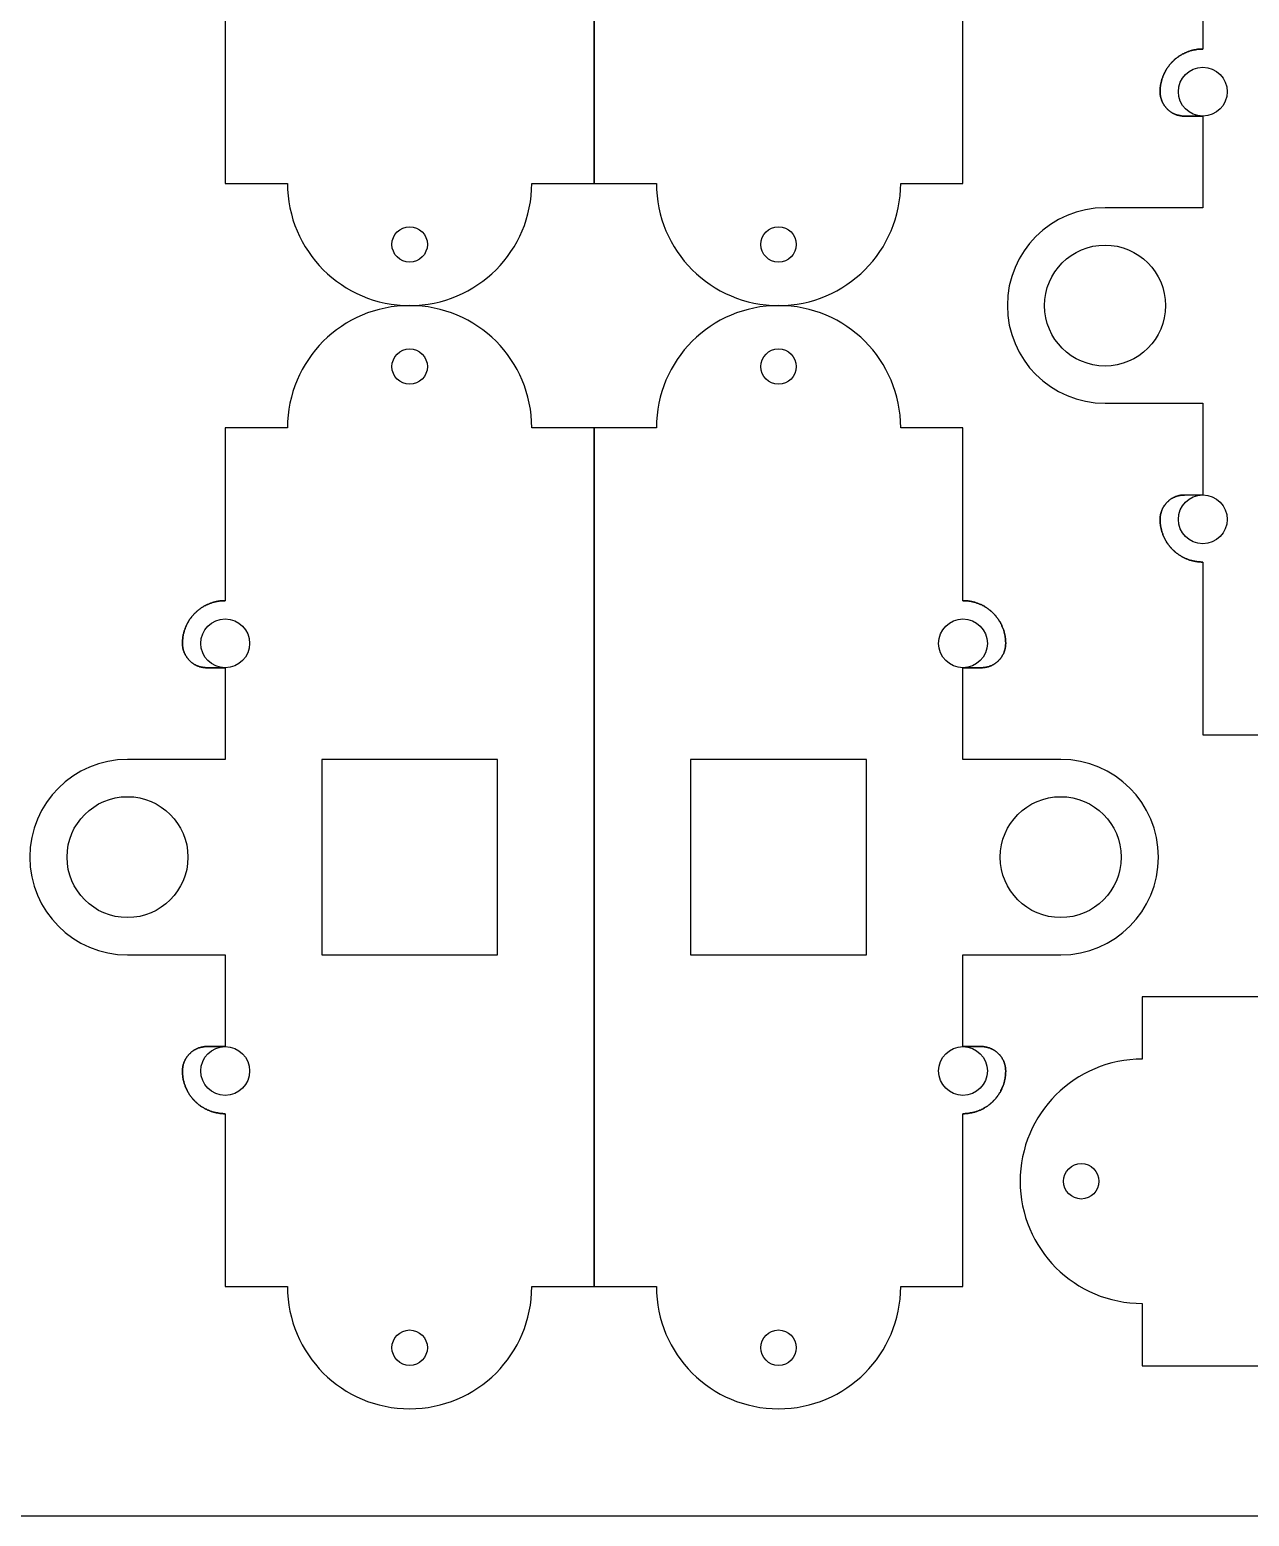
# Model space of a CAD drawing. Header units: millimetres. Extents: x 2733 to 3089, y 1586 to 1832.
# Drawn here: x 2908.9 to 3008.7, y 1585.7 to 1707.4 of the extents above; entities that cross this region are included whole.
import ezdxf

# ---------------------------------------------------------------- set-up
doc = ezdxf.new("R2010")
doc.units = ezdxf.units.MM

msp = doc.modelspace()

# ---------------------------------------------------------------- linework, layer by layer
at = {"color": 244, "true_color": 0x991b1e}
msp.add_lwpolyline([(2733.25, 1585.73), (2733.25, 1832.48), (3089.06, 1832.48), (3089.06, 1585.73)], close=True, dxfattribs=at)
for points in [[(2924.89, 1708.98), (2924.89, 1708.4), (2924.89, 1700.4), (2924.89, 1694.83), (2929.99, 1694.83, 1), (2949.99, 1694.83), (2955.09, 1694.83), (2955.09, 1700.4), (2955.09, 1708.4), (2955.09, 1751.55), (2955.09, 1759.55), (2955.09, 1765.13), (2949.99, 1765.13, 1), (2929.99, 1765.13), (2924.89, 1765.13), (2924.89, 1759.55), (2924.89, 1751.55), (2924.89, 1750.97)], [(2985.29, 1750.97), (2985.29, 1751.55), (2985.29, 1759.55), (2985.29, 1765.13), (2980.19, 1765.13, 1), (2960.19, 1765.13), (2955.09, 1765.13), (2955.09, 1759.55), (2955.09, 1751.55), (2955.09, 1708.4), (2955.09, 1700.4), (2955.09, 1694.83), (2960.19, 1694.83, 1), (2980.19, 1694.83), (2985.29, 1694.83), (2985.29, 1700.4), (2985.29, 1708.4), (2985.29, 1708.98)], [(3004.92, 1663.83), (3004.92, 1663.25), (3004.92, 1655.25), (3004.92, 1649.68), (3010.02, 1649.68, 1), (3030.02, 1649.68), (3035.12, 1649.68), (3035.12, 1655.25), (3035.12, 1663.25), (3035.12, 1706.4), (3035.12, 1714.4), (3035.12, 1719.98), (3030.02, 1719.98, 1), (3010.02, 1719.98), (3004.92, 1719.98), (3004.92, 1714.4), (3004.92, 1706.4), (3004.92, 1705.82)], [(3004.92, 1700.33), (3004.92, 1692.83), (2996.92, 1692.83, 1), (2996.92, 1676.83), (3004.92, 1676.83), (3004.92, 1669.33)], [(2924.89, 1618.68), (2924.89, 1618.1), (2924.89, 1610.1), (2924.89, 1604.53), (2929.99, 1604.53, 1), (2949.99, 1604.53), (2955.09, 1604.53), (2955.09, 1610.1), (2955.09, 1618.1), (2955.09, 1661.25), (2955.09, 1669.25), (2955.09, 1674.83), (2949.99, 1674.83, 1), (2929.99, 1674.83), (2924.89, 1674.83), (2924.89, 1669.25), (2924.89, 1661.25), (2924.89, 1660.67)], [(2985.29, 1660.67), (2985.29, 1661.25), (2985.29, 1669.25), (2985.29, 1674.83), (2980.19, 1674.83, 1), (2960.19, 1674.83), (2955.09, 1674.83), (2955.09, 1669.25), (2955.09, 1661.25), (2955.09, 1618.1), (2955.09, 1610.1), (2955.09, 1604.53), (2960.19, 1604.53, 1), (2980.19, 1604.53), (2985.29, 1604.53), (2985.29, 1610.1), (2985.29, 1618.1), (2985.29, 1618.68)], [(2924.89, 1655.18), (2924.89, 1647.68), (2916.89, 1647.68, 1), (2916.89, 1631.68), (2924.89, 1631.68), (2924.89, 1624.18)], [(2985.29, 1624.18), (2985.29, 1631.68), (2993.29, 1631.68, 1), (2993.29, 1647.68), (2985.29, 1647.68), (2985.29, 1655.18)], [(3014.13, 1628.25), (3013.55, 1628.25), (3005.55, 1628.25), (2999.97, 1628.25), (2999.97, 1623.15, 1), (2999.97, 1603.15), (2999.97, 1598.05), (3005.55, 1598.05), (3013.55, 1598.05), (3056.7, 1598.05), (3064.7, 1598.05), (3070.27, 1598.05), (3070.27, 1603.15, 1), (3070.27, 1623.15), (3070.27, 1628.25), (3064.7, 1628.25), (3056.7, 1628.25), (3056.12, 1628.25)]]:
    msp.add_lwpolyline(points, format="xyb")
at = {"flags": 128}
for points in [[(3003.42, 1700.33), (3003.38, 1700.33), (3003.33, 1700.33), (3003.29, 1700.34), (3003.24, 1700.34), (3003.19, 1700.35), (3003.15, 1700.35), (3003.1, 1700.36), (3003.06, 1700.37), (3003.01, 1700.37), (3002.97, 1700.38), (3002.92, 1700.4), (3002.88, 1700.41), (3002.83, 1700.42), (3002.79, 1700.44), (3002.75, 1700.45), (3002.7, 1700.47), (3002.66, 1700.48), (3002.62, 1700.5), (3002.57, 1700.52), (3002.53, 1700.54), (3002.49, 1700.56), (3002.45, 1700.58), (3002.41, 1700.61), (3002.37, 1700.63), (3002.33, 1700.66), (3002.29, 1700.68), (3002.26, 1700.71), (3002.22, 1700.74), (3002.18, 1700.76), (3002.15, 1700.79), (3002.11, 1700.82), (3002.08, 1700.85), (3002.04, 1700.88), (3002.01, 1700.92), (3001.98, 1700.95), (3001.95, 1700.98), (3001.92, 1701.02), (3001.89, 1701.05), (3001.86, 1701.09), (3001.83, 1701.13), (3001.8, 1701.16), (3001.77, 1701.2), (3001.75, 1701.24), (3001.72, 1701.28), (3001.7, 1701.32), (3001.68, 1701.36), (3001.66, 1701.4), (3001.63, 1701.44), (3001.61, 1701.48), (3001.6, 1701.52), (3001.58, 1701.56), (3001.56, 1701.61), (3001.54, 1701.65), (3001.53, 1701.69), (3001.51, 1701.74), (3001.5, 1701.78), (3001.49, 1701.83), (3001.48, 1701.87), (3001.47, 1701.92), (3001.46, 1701.96), (3001.45, 1702.01), (3001.44, 1702.05), (3001.44, 1702.1), (3001.43, 1702.14), (3001.43, 1702.19), (3001.43, 1702.24), (3001.43, 1702.28), (3001.42, 1702.33), (3001.43, 1702.39), (3001.43, 1702.45), (3001.43, 1702.51), (3001.43, 1702.57), (3001.44, 1702.63), (3001.44, 1702.69), (3001.45, 1702.75), (3001.46, 1702.82), (3001.47, 1702.88), (3001.48, 1702.94), (3001.49, 1703), (3001.5, 1703.06), (3001.51, 1703.12), (3001.53, 1703.17), (3001.54, 1703.23), (3001.56, 1703.29), (3001.58, 1703.35), (3001.6, 1703.41), (3001.62, 1703.47), (3001.64, 1703.52), (3001.66, 1703.58), (3001.68, 1703.64), (3001.7, 1703.69), (3001.73, 1703.75), (3001.75, 1703.81), (3001.78, 1703.86), (3001.81, 1703.92), (3001.83, 1703.97), (3001.86, 1704.02), (3001.89, 1704.08), (3001.92, 1704.13), (3001.96, 1704.18), (3001.99, 1704.23), (3002.02, 1704.28), (3002.06, 1704.33), (3002.09, 1704.38), (3002.13, 1704.43), (3002.17, 1704.48), (3002.2, 1704.53), (3002.24, 1704.58), (3002.28, 1704.62), (3002.32, 1704.67), (3002.36, 1704.71), (3002.41, 1704.76), (3002.45, 1704.8), (3002.49, 1704.84), (3002.54, 1704.88), (3002.58, 1704.93), (3002.63, 1704.97), (3002.67, 1705.01), (3002.72, 1705.05), (3002.77, 1705.08), (3002.82, 1705.12), (3002.87, 1705.16), (3002.92, 1705.19), (3002.97, 1705.23), (3003.02, 1705.26), (3003.07, 1705.29), (3003.12, 1705.33), (3003.17, 1705.36), (3003.23, 1705.39), (3003.28, 1705.42), (3003.34, 1705.44), (3003.39, 1705.47), (3003.45, 1705.5), (3003.5, 1705.52), (3003.56, 1705.55), (3003.61, 1705.57), (3003.67, 1705.59), (3003.73, 1705.61), (3003.78, 1705.63), (3003.84, 1705.65), (3003.9, 1705.67), (3003.96, 1705.69), (3004.02, 1705.7), (3004.08, 1705.72), (3004.14, 1705.73), (3004.2, 1705.75), (3004.26, 1705.76), (3004.32, 1705.77), (3004.38, 1705.78), (3004.44, 1705.79), (3004.5, 1705.8), (3004.56, 1705.81), (3004.62, 1705.81), (3004.68, 1705.82), (3004.74, 1705.82), (3004.8, 1705.82), (3004.86, 1705.82), (3004.92, 1705.82), (3004.86, 1705.82), (3004.8, 1705.82), (3004.74, 1705.82), (3004.68, 1705.82), (3004.62, 1705.81), (3004.56, 1705.81), (3004.5, 1705.8), (3004.44, 1705.79), (3004.38, 1705.78), (3004.32, 1705.77), (3004.26, 1705.76), (3004.2, 1705.75), (3004.14, 1705.73), (3004.08, 1705.72), (3004.02, 1705.7), (3003.96, 1705.69), (3003.9, 1705.67), (3003.84, 1705.65), (3003.78, 1705.63), (3003.73, 1705.61), (3003.67, 1705.59), (3003.61, 1705.57), (3003.56, 1705.55), (3003.5, 1705.52), (3003.45, 1705.5), (3003.39, 1705.47), (3003.34, 1705.44), (3003.28, 1705.42), (3003.23, 1705.39), (3003.17, 1705.36), (3003.12, 1705.33), (3003.07, 1705.29), (3003.02, 1705.26), (3002.97, 1705.23), (3002.92, 1705.19), (3002.87, 1705.16), (3002.82, 1705.12), (3002.77, 1705.08), (3002.72, 1705.05), (3002.67, 1705.01), (3002.63, 1704.97), (3002.58, 1704.93), (3002.54, 1704.88), (3002.49, 1704.84), (3002.45, 1704.8), (3002.41, 1704.76), (3002.36, 1704.71), (3002.32, 1704.67), (3002.28, 1704.62), (3002.24, 1704.58), (3002.2, 1704.53), (3002.17, 1704.48), (3002.13, 1704.43), (3002.09, 1704.38), (3002.06, 1704.33), (3002.02, 1704.28), (3001.99, 1704.23), (3001.96, 1704.18), (3001.92, 1704.13), (3001.89, 1704.08), (3001.86, 1704.02), (3001.83, 1703.97), (3001.81, 1703.92), (3001.78, 1703.86), (3001.75, 1703.81), (3001.73, 1703.75), (3001.7, 1703.69), (3001.68, 1703.64), (3001.66, 1703.58), (3001.64, 1703.52), (3001.62, 1703.47), (3001.6, 1703.41), (3001.58, 1703.35), (3001.56, 1703.29), (3001.54, 1703.23), (3001.53, 1703.17), (3001.51, 1703.12), (3001.5, 1703.06), (3001.49, 1703), (3001.48, 1702.94), (3001.47, 1702.88), (3001.46, 1702.82), (3001.45, 1702.75), (3001.44, 1702.69), (3001.44, 1702.63), (3001.43, 1702.57), (3001.43, 1702.51), (3001.43, 1702.45), (3001.43, 1702.39), (3001.42, 1702.33), (3001.43, 1702.28), (3001.43, 1702.24), (3001.43, 1702.19), (3001.43, 1702.14), (3001.44, 1702.1), (3001.44, 1702.05), (3001.45, 1702.01), (3001.46, 1701.96), (3001.47, 1701.92), (3001.48, 1701.87), (3001.49, 1701.83), (3001.5, 1701.78), (3001.51, 1701.74), (3001.53, 1701.69), (3001.54, 1701.65), (3001.56, 1701.61), (3001.58, 1701.56), (3001.6, 1701.52), (3001.61, 1701.48), (3001.63, 1701.44), (3001.66, 1701.4), (3001.68, 1701.36), (3001.7, 1701.32), (3001.72, 1701.28), (3001.75, 1701.24), (3001.77, 1701.2), (3001.8, 1701.16), (3001.83, 1701.13), (3001.86, 1701.09), (3001.89, 1701.05), (3001.92, 1701.02), (3001.95, 1700.98), (3001.98, 1700.95), (3002.01, 1700.92), (3002.04, 1700.88), (3002.08, 1700.85), (3002.11, 1700.82), (3002.15, 1700.79), (3002.18, 1700.76), (3002.22, 1700.74), (3002.26, 1700.71), (3002.29, 1700.68), (3002.33, 1700.66), (3002.37, 1700.63), (3002.41, 1700.61), (3002.45, 1700.58), (3002.49, 1700.56), (3002.53, 1700.54), (3002.57, 1700.52), (3002.62, 1700.5), (3002.66, 1700.48), (3002.7, 1700.47), (3002.75, 1700.45), (3002.79, 1700.44), (3002.83, 1700.42), (3002.88, 1700.41), (3002.92, 1700.4), (3002.97, 1700.38), (3003.01, 1700.37), (3003.06, 1700.37), (3003.1, 1700.36), (3003.15, 1700.35), (3003.19, 1700.35), (3003.24, 1700.34), (3003.29, 1700.34), (3003.33, 1700.33), (3003.38, 1700.33)], [(3003.42, 1700.33), (3004.92, 1700.33)], [(3003.42, 1669.32), (3003.38, 1669.32), (3003.33, 1669.32), (3003.29, 1669.32), (3003.24, 1669.32), (3003.19, 1669.31), (3003.15, 1669.31), (3003.1, 1669.3), (3003.06, 1669.29), (3003.01, 1669.28), (3002.97, 1669.27), (3002.92, 1669.26), (3002.88, 1669.25), (3002.83, 1669.23), (3002.79, 1669.22), (3002.75, 1669.21), (3002.7, 1669.19), (3002.66, 1669.17), (3002.62, 1669.15), (3002.57, 1669.14), (3002.53, 1669.12), (3002.49, 1669.09), (3002.45, 1669.07), (3002.41, 1669.05), (3002.37, 1669.03), (3002.33, 1669), (3002.29, 1668.97), (3002.26, 1668.95), (3002.22, 1668.92), (3002.18, 1668.89), (3002.15, 1668.86), (3002.11, 1668.83), (3002.08, 1668.8), (3002.04, 1668.77), (3002.01, 1668.74), (3001.98, 1668.71), (3001.95, 1668.67), (3001.92, 1668.64), (3001.89, 1668.6), (3001.86, 1668.57), (3001.83, 1668.53), (3001.8, 1668.49), (3001.77, 1668.46), (3001.75, 1668.42), (3001.72, 1668.38), (3001.7, 1668.34), (3001.68, 1668.3), (3001.66, 1668.26), (3001.63, 1668.22), (3001.61, 1668.18), (3001.6, 1668.13), (3001.58, 1668.09), (3001.56, 1668.05), (3001.54, 1668.01), (3001.53, 1667.96), (3001.51, 1667.92), (3001.5, 1667.87), (3001.49, 1667.83), (3001.48, 1667.78), (3001.47, 1667.74), (3001.46, 1667.69), (3001.45, 1667.65), (3001.44, 1667.6), (3001.44, 1667.56), (3001.43, 1667.51), (3001.43, 1667.47), (3001.43, 1667.42), (3001.43, 1667.37), (3001.42, 1667.33), (3001.43, 1667.27), (3001.43, 1667.21), (3001.43, 1667.14), (3001.43, 1667.08), (3001.44, 1667.02), (3001.44, 1666.96), (3001.45, 1666.9), (3001.46, 1666.84), (3001.47, 1666.78), (3001.48, 1666.72), (3001.49, 1666.66), (3001.5, 1666.6), (3001.51, 1666.54), (3001.53, 1666.48), (3001.54, 1666.42), (3001.56, 1666.36), (3001.58, 1666.31), (3001.6, 1666.25), (3001.62, 1666.19), (3001.64, 1666.13), (3001.66, 1666.07), (3001.68, 1666.02), (3001.7, 1665.96), (3001.73, 1665.91), (3001.75, 1665.85), (3001.78, 1665.8), (3001.81, 1665.74), (3001.83, 1665.69), (3001.86, 1665.63), (3001.89, 1665.58), (3001.92, 1665.53), (3001.96, 1665.48), (3001.99, 1665.42), (3002.02, 1665.37), (3002.06, 1665.32), (3002.09, 1665.27), (3002.13, 1665.22), (3002.17, 1665.18), (3002.2, 1665.13), (3002.24, 1665.08), (3002.28, 1665.03), (3002.32, 1664.99), (3002.36, 1664.94), (3002.41, 1664.9), (3002.45, 1664.86), (3002.49, 1664.81), (3002.54, 1664.77), (3002.58, 1664.73), (3002.63, 1664.69), (3002.67, 1664.65), (3002.72, 1664.61), (3002.77, 1664.57), (3002.82, 1664.54), (3002.87, 1664.5), (3002.92, 1664.46), (3002.97, 1664.43), (3003.02, 1664.4), (3003.07, 1664.36), (3003.12, 1664.33), (3003.17, 1664.3), (3003.23, 1664.27), (3003.28, 1664.24), (3003.34, 1664.21), (3003.39, 1664.19), (3003.45, 1664.16), (3003.5, 1664.13), (3003.56, 1664.11), (3003.61, 1664.09), (3003.67, 1664.06), (3003.73, 1664.04), (3003.78, 1664.02), (3003.84, 1664), (3003.9, 1663.98), (3003.96, 1663.97), (3004.02, 1663.95), (3004.08, 1663.94), (3004.14, 1663.92), (3004.2, 1663.91), (3004.26, 1663.9), (3004.32, 1663.89), (3004.38, 1663.88), (3004.44, 1663.87), (3004.5, 1663.86), (3004.56, 1663.85), (3004.62, 1663.85), (3004.68, 1663.84), (3004.74, 1663.84), (3004.8, 1663.83), (3004.86, 1663.83), (3004.92, 1663.83), (3004.86, 1663.83), (3004.8, 1663.83), (3004.74, 1663.84), (3004.68, 1663.84), (3004.62, 1663.85), (3004.56, 1663.85), (3004.5, 1663.86), (3004.44, 1663.87), (3004.38, 1663.88), (3004.32, 1663.89), (3004.26, 1663.9), (3004.2, 1663.91), (3004.14, 1663.92), (3004.08, 1663.94), (3004.02, 1663.95), (3003.96, 1663.97), (3003.9, 1663.98), (3003.84, 1664), (3003.78, 1664.02), (3003.73, 1664.04), (3003.67, 1664.06), (3003.61, 1664.09), (3003.56, 1664.11), (3003.5, 1664.13), (3003.45, 1664.16), (3003.39, 1664.19), (3003.34, 1664.21), (3003.28, 1664.24), (3003.23, 1664.27), (3003.17, 1664.3), (3003.12, 1664.33), (3003.07, 1664.36), (3003.02, 1664.4), (3002.97, 1664.43), (3002.92, 1664.46), (3002.87, 1664.5), (3002.82, 1664.54), (3002.77, 1664.57), (3002.72, 1664.61), (3002.67, 1664.65), (3002.63, 1664.69), (3002.58, 1664.73), (3002.54, 1664.77), (3002.49, 1664.81), (3002.45, 1664.86), (3002.41, 1664.9), (3002.36, 1664.94), (3002.32, 1664.99), (3002.28, 1665.03), (3002.24, 1665.08), (3002.2, 1665.13), (3002.17, 1665.18), (3002.13, 1665.22), (3002.09, 1665.27), (3002.06, 1665.32), (3002.02, 1665.37), (3001.99, 1665.42), (3001.96, 1665.48), (3001.92, 1665.53), (3001.89, 1665.58), (3001.86, 1665.63), (3001.83, 1665.69), (3001.81, 1665.74), (3001.78, 1665.8), (3001.75, 1665.85), (3001.73, 1665.91), (3001.7, 1665.96), (3001.68, 1666.02), (3001.66, 1666.07), (3001.64, 1666.13), (3001.62, 1666.19), (3001.6, 1666.25), (3001.58, 1666.31), (3001.56, 1666.36), (3001.54, 1666.42), (3001.53, 1666.48), (3001.51, 1666.54), (3001.5, 1666.6), (3001.49, 1666.66), (3001.48, 1666.72), (3001.47, 1666.78), (3001.46, 1666.84), (3001.45, 1666.9), (3001.44, 1666.96), (3001.44, 1667.02), (3001.43, 1667.08), (3001.43, 1667.14), (3001.43, 1667.21), (3001.43, 1667.27), (3001.42, 1667.33), (3001.43, 1667.37), (3001.43, 1667.42), (3001.43, 1667.47), (3001.43, 1667.51), (3001.44, 1667.56), (3001.44, 1667.6), (3001.45, 1667.65), (3001.46, 1667.69), (3001.47, 1667.74), (3001.48, 1667.78), (3001.49, 1667.83), (3001.5, 1667.87), (3001.51, 1667.92), (3001.53, 1667.96), (3001.54, 1668.01), (3001.56, 1668.05), (3001.58, 1668.09), (3001.6, 1668.13), (3001.61, 1668.18), (3001.63, 1668.22), (3001.66, 1668.26), (3001.68, 1668.3), (3001.7, 1668.34), (3001.72, 1668.38), (3001.75, 1668.42), (3001.77, 1668.46), (3001.8, 1668.49), (3001.83, 1668.53), (3001.86, 1668.57), (3001.89, 1668.6), (3001.92, 1668.64), (3001.95, 1668.67), (3001.98, 1668.71), (3002.01, 1668.74), (3002.04, 1668.77), (3002.08, 1668.8), (3002.11, 1668.83), (3002.15, 1668.86), (3002.18, 1668.89), (3002.22, 1668.92), (3002.26, 1668.95), (3002.29, 1668.97), (3002.33, 1669), (3002.37, 1669.03), (3002.41, 1669.05), (3002.45, 1669.07), (3002.49, 1669.09), (3002.53, 1669.12), (3002.57, 1669.14), (3002.62, 1669.15), (3002.66, 1669.17), (3002.7, 1669.19), (3002.75, 1669.21), (3002.79, 1669.22), (3002.83, 1669.23), (3002.88, 1669.25), (3002.92, 1669.26), (3002.97, 1669.27), (3003.01, 1669.28), (3003.06, 1669.29), (3003.1, 1669.3), (3003.15, 1669.31), (3003.19, 1669.31), (3003.24, 1669.32), (3003.29, 1669.32), (3003.33, 1669.32), (3003.38, 1669.32)], [(3003.42, 1669.32), (3004.92, 1669.33)], [(2923.39, 1655.18), (2923.34, 1655.18), (2923.29, 1655.18), (2923.25, 1655.19), (2923.2, 1655.19), (2923.16, 1655.2), (2923.11, 1655.2), (2923.06, 1655.21), (2923.02, 1655.22), (2922.97, 1655.22), (2922.93, 1655.23), (2922.88, 1655.25), (2922.84, 1655.26), (2922.79, 1655.27), (2922.75, 1655.29), (2922.71, 1655.3), (2922.66, 1655.32), (2922.62, 1655.33), (2922.58, 1655.35), (2922.54, 1655.37), (2922.49, 1655.39), (2922.45, 1655.41), (2922.41, 1655.43), (2922.37, 1655.46), (2922.33, 1655.48), (2922.29, 1655.51), (2922.26, 1655.53), (2922.22, 1655.56), (2922.18, 1655.59), (2922.14, 1655.61), (2922.11, 1655.64), (2922.07, 1655.67), (2922.04, 1655.7), (2922.01, 1655.73), (2921.97, 1655.77), (2921.94, 1655.8), (2921.91, 1655.83), (2921.88, 1655.87), (2921.85, 1655.9), (2921.82, 1655.94), (2921.79, 1655.98), (2921.76, 1656.01), (2921.74, 1656.05), (2921.71, 1656.09), (2921.69, 1656.13), (2921.66, 1656.17), (2921.64, 1656.21), (2921.62, 1656.25), (2921.6, 1656.29), (2921.58, 1656.33), (2921.56, 1656.37), (2921.54, 1656.41), (2921.52, 1656.46), (2921.51, 1656.5), (2921.49, 1656.54), (2921.48, 1656.59), (2921.46, 1656.63), (2921.45, 1656.68), (2921.44, 1656.72), (2921.43, 1656.77), (2921.42, 1656.81), (2921.41, 1656.86), (2921.41, 1656.9), (2921.4, 1656.95), (2921.4, 1656.99), (2921.39, 1657.04), (2921.39, 1657.09), (2921.39, 1657.13), (2921.39, 1657.18), (2921.39, 1657.24), (2921.39, 1657.3), (2921.39, 1657.36), (2921.4, 1657.42), (2921.4, 1657.48), (2921.41, 1657.54), (2921.41, 1657.6), (2921.42, 1657.67), (2921.43, 1657.73), (2921.44, 1657.79), (2921.45, 1657.85), (2921.46, 1657.91), (2921.48, 1657.97), (2921.49, 1658.02), (2921.51, 1658.08), (2921.52, 1658.14), (2921.54, 1658.2), (2921.56, 1658.26), (2921.58, 1658.32), (2921.6, 1658.37), (2921.62, 1658.43), (2921.64, 1658.49), (2921.66, 1658.54), (2921.69, 1658.6), (2921.71, 1658.66), (2921.74, 1658.71), (2921.77, 1658.77), (2921.8, 1658.82), (2921.83, 1658.87), (2921.86, 1658.93), (2921.89, 1658.98), (2921.92, 1659.03), (2921.95, 1659.08), (2921.98, 1659.13), (2922.02, 1659.18), (2922.05, 1659.23), (2922.09, 1659.28), (2922.13, 1659.33), (2922.17, 1659.38), (2922.21, 1659.43), (2922.24, 1659.47), (2922.29, 1659.52), (2922.33, 1659.56), (2922.37, 1659.61), (2922.41, 1659.65), (2922.46, 1659.69), (2922.5, 1659.73), (2922.54, 1659.78), (2922.59, 1659.82), (2922.64, 1659.86), (2922.68, 1659.9), (2922.73, 1659.93), (2922.78, 1659.97), (2922.83, 1660.01), (2922.88, 1660.04), (2922.93, 1660.08), (2922.98, 1660.11), (2923.03, 1660.14), (2923.08, 1660.18), (2923.14, 1660.21), (2923.19, 1660.24), (2923.24, 1660.27), (2923.3, 1660.29), (2923.35, 1660.32), (2923.41, 1660.35), (2923.46, 1660.37), (2923.52, 1660.4), (2923.58, 1660.42), (2923.63, 1660.44), (2923.69, 1660.46), (2923.75, 1660.48), (2923.8, 1660.5), (2923.86, 1660.52), (2923.92, 1660.54), (2923.98, 1660.55), (2924.04, 1660.57), (2924.1, 1660.58), (2924.16, 1660.6), (2924.22, 1660.61), (2924.28, 1660.62), (2924.34, 1660.63), (2924.4, 1660.64), (2924.46, 1660.65), (2924.52, 1660.66), (2924.58, 1660.66), (2924.64, 1660.67), (2924.7, 1660.67), (2924.76, 1660.67), (2924.82, 1660.67), (2924.89, 1660.67), (2924.82, 1660.67), (2924.76, 1660.67), (2924.7, 1660.67), (2924.64, 1660.67), (2924.58, 1660.66), (2924.52, 1660.66), (2924.46, 1660.65), (2924.4, 1660.64), (2924.34, 1660.63), (2924.28, 1660.62), (2924.22, 1660.61), (2924.16, 1660.6), (2924.1, 1660.58), (2924.04, 1660.57), (2923.98, 1660.55), (2923.92, 1660.54), (2923.86, 1660.52), (2923.8, 1660.5), (2923.75, 1660.48), (2923.69, 1660.46), (2923.63, 1660.44), (2923.58, 1660.42), (2923.52, 1660.4), (2923.46, 1660.37), (2923.41, 1660.35), (2923.35, 1660.32), (2923.3, 1660.29), (2923.24, 1660.27), (2923.19, 1660.24), (2923.14, 1660.21), (2923.08, 1660.18), (2923.03, 1660.14), (2922.98, 1660.11), (2922.93, 1660.08), (2922.88, 1660.04), (2922.83, 1660.01), (2922.78, 1659.97), (2922.73, 1659.93), (2922.68, 1659.9), (2922.64, 1659.86), (2922.59, 1659.82), (2922.54, 1659.78), (2922.5, 1659.73), (2922.46, 1659.69), (2922.41, 1659.65), (2922.37, 1659.61), (2922.33, 1659.56), (2922.29, 1659.52), (2922.24, 1659.47), (2922.21, 1659.43), (2922.17, 1659.38), (2922.13, 1659.33), (2922.09, 1659.28), (2922.05, 1659.23), (2922.02, 1659.18), (2921.98, 1659.13), (2921.95, 1659.08), (2921.92, 1659.03), (2921.89, 1658.98), (2921.86, 1658.93), (2921.83, 1658.87), (2921.8, 1658.82), (2921.77, 1658.77), (2921.74, 1658.71), (2921.71, 1658.66), (2921.69, 1658.6), (2921.66, 1658.54), (2921.64, 1658.49), (2921.62, 1658.43), (2921.6, 1658.37), (2921.58, 1658.32), (2921.56, 1658.26), (2921.54, 1658.2), (2921.52, 1658.14), (2921.51, 1658.08), (2921.49, 1658.02), (2921.48, 1657.97), (2921.46, 1657.91), (2921.45, 1657.85), (2921.44, 1657.79), (2921.43, 1657.73), (2921.42, 1657.67), (2921.41, 1657.6), (2921.41, 1657.54), (2921.4, 1657.48), (2921.4, 1657.42), (2921.39, 1657.36), (2921.39, 1657.3), (2921.39, 1657.24), (2921.39, 1657.18), (2921.39, 1657.13), (2921.39, 1657.09), (2921.39, 1657.04), (2921.4, 1656.99), (2921.4, 1656.95), (2921.41, 1656.9), (2921.41, 1656.86), (2921.42, 1656.81), (2921.43, 1656.77), (2921.44, 1656.72), (2921.45, 1656.68), (2921.46, 1656.63), (2921.48, 1656.59), (2921.49, 1656.54), (2921.51, 1656.5), (2921.52, 1656.46), (2921.54, 1656.41), (2921.56, 1656.37), (2921.58, 1656.33), (2921.6, 1656.29), (2921.62, 1656.25), (2921.64, 1656.21), (2921.66, 1656.17), (2921.69, 1656.13), (2921.71, 1656.09), (2921.74, 1656.05), (2921.76, 1656.01), (2921.79, 1655.98), (2921.82, 1655.94), (2921.85, 1655.9), (2921.88, 1655.87), (2921.91, 1655.83), (2921.94, 1655.8), (2921.97, 1655.77), (2922.01, 1655.73), (2922.04, 1655.7), (2922.07, 1655.67), (2922.11, 1655.64), (2922.14, 1655.61), (2922.18, 1655.59), (2922.22, 1655.56), (2922.26, 1655.53), (2922.29, 1655.51), (2922.33, 1655.48), (2922.37, 1655.46), (2922.41, 1655.43), (2922.45, 1655.41), (2922.49, 1655.39), (2922.54, 1655.37), (2922.58, 1655.35), (2922.62, 1655.33), (2922.66, 1655.32), (2922.71, 1655.3), (2922.75, 1655.29), (2922.79, 1655.27), (2922.84, 1655.26), (2922.88, 1655.25), (2922.93, 1655.23), (2922.97, 1655.22), (2923.02, 1655.22), (2923.06, 1655.21), (2923.11, 1655.2), (2923.16, 1655.2), (2923.2, 1655.19), (2923.25, 1655.19), (2923.29, 1655.18), (2923.34, 1655.18)], [(2986.79, 1655.18), (2986.83, 1655.18), (2986.88, 1655.18), (2986.93, 1655.19), (2986.97, 1655.19), (2987.02, 1655.2), (2987.06, 1655.2), (2987.11, 1655.21), (2987.15, 1655.22), (2987.2, 1655.22), (2987.24, 1655.23), (2987.29, 1655.25), (2987.33, 1655.26), (2987.38, 1655.27), (2987.42, 1655.29), (2987.47, 1655.3), (2987.51, 1655.32), (2987.55, 1655.33), (2987.59, 1655.35), (2987.64, 1655.37), (2987.68, 1655.39), (2987.72, 1655.41), (2987.76, 1655.43), (2987.8, 1655.46), (2987.84, 1655.48), (2987.88, 1655.51), (2987.92, 1655.53), (2987.95, 1655.56), (2987.99, 1655.59), (2988.03, 1655.61), (2988.06, 1655.64), (2988.1, 1655.67), (2988.13, 1655.7), (2988.17, 1655.73), (2988.2, 1655.77), (2988.23, 1655.8), (2988.26, 1655.83), (2988.3, 1655.87), (2988.33, 1655.9), (2988.35, 1655.94), (2988.38, 1655.98), (2988.41, 1656.01), (2988.44, 1656.05), (2988.46, 1656.09), (2988.49, 1656.13), (2988.51, 1656.17), (2988.53, 1656.21), (2988.56, 1656.25), (2988.58, 1656.29), (2988.6, 1656.33), (2988.62, 1656.37), (2988.63, 1656.41), (2988.65, 1656.46), (2988.67, 1656.5), (2988.68, 1656.54), (2988.7, 1656.59), (2988.71, 1656.63), (2988.72, 1656.68), (2988.73, 1656.72), (2988.74, 1656.77), (2988.75, 1656.81), (2988.76, 1656.86), (2988.77, 1656.9), (2988.77, 1656.95), (2988.78, 1656.99), (2988.78, 1657.04), (2988.78, 1657.09), (2988.79, 1657.13), (2988.79, 1657.18), (2988.79, 1657.24), (2988.78, 1657.3), (2988.78, 1657.36), (2988.78, 1657.42), (2988.77, 1657.48), (2988.77, 1657.54), (2988.76, 1657.6), (2988.75, 1657.67), (2988.74, 1657.73), (2988.73, 1657.79), (2988.72, 1657.85), (2988.71, 1657.91), (2988.7, 1657.97), (2988.68, 1658.02), (2988.67, 1658.08), (2988.65, 1658.14), (2988.63, 1658.2), (2988.62, 1658.26), (2988.6, 1658.32), (2988.58, 1658.37), (2988.55, 1658.43), (2988.53, 1658.49), (2988.51, 1658.54), (2988.48, 1658.6), (2988.46, 1658.66), (2988.43, 1658.71), (2988.4, 1658.77), (2988.38, 1658.82), (2988.35, 1658.87), (2988.32, 1658.93), (2988.29, 1658.98), (2988.25, 1659.03), (2988.22, 1659.08), (2988.19, 1659.13), (2988.15, 1659.18), (2988.12, 1659.23), (2988.08, 1659.28), (2988.04, 1659.33), (2988.01, 1659.38), (2987.97, 1659.43), (2987.93, 1659.47), (2987.89, 1659.52), (2987.85, 1659.56), (2987.8, 1659.61), (2987.76, 1659.65), (2987.72, 1659.69), (2987.67, 1659.73), (2987.63, 1659.78), (2987.58, 1659.82), (2987.54, 1659.86), (2987.49, 1659.9), (2987.44, 1659.93), (2987.39, 1659.97), (2987.34, 1660.01), (2987.29, 1660.04), (2987.24, 1660.08), (2987.19, 1660.11), (2987.14, 1660.14), (2987.09, 1660.18), (2987.04, 1660.21), (2986.98, 1660.24), (2986.93, 1660.27), (2986.88, 1660.29), (2986.82, 1660.32), (2986.77, 1660.35), (2986.71, 1660.37), (2986.65, 1660.4), (2986.6, 1660.42), (2986.54, 1660.44), (2986.48, 1660.46), (2986.43, 1660.48), (2986.37, 1660.5), (2986.31, 1660.52), (2986.25, 1660.54), (2986.19, 1660.55), (2986.13, 1660.57), (2986.07, 1660.58), (2986.01, 1660.6), (2985.95, 1660.61), (2985.89, 1660.62), (2985.83, 1660.63), (2985.77, 1660.64), (2985.71, 1660.65), (2985.65, 1660.66), (2985.59, 1660.66), (2985.53, 1660.67), (2985.47, 1660.67), (2985.41, 1660.67), (2985.35, 1660.67), (2985.29, 1660.67), (2985.35, 1660.67), (2985.41, 1660.67), (2985.47, 1660.67), (2985.53, 1660.67), (2985.59, 1660.66), (2985.65, 1660.66), (2985.71, 1660.65), (2985.77, 1660.64), (2985.83, 1660.63), (2985.89, 1660.62), (2985.95, 1660.61), (2986.01, 1660.6), (2986.07, 1660.58), (2986.13, 1660.57), (2986.19, 1660.55), (2986.25, 1660.54), (2986.31, 1660.52), (2986.37, 1660.5), (2986.43, 1660.48), (2986.48, 1660.46), (2986.54, 1660.44), (2986.6, 1660.42), (2986.65, 1660.4), (2986.71, 1660.37), (2986.77, 1660.35), (2986.82, 1660.32), (2986.88, 1660.29), (2986.93, 1660.27), (2986.98, 1660.24), (2987.04, 1660.21), (2987.09, 1660.18), (2987.14, 1660.14), (2987.19, 1660.11), (2987.24, 1660.08), (2987.29, 1660.04), (2987.34, 1660.01), (2987.39, 1659.97), (2987.44, 1659.93), (2987.49, 1659.9), (2987.54, 1659.86), (2987.58, 1659.82), (2987.63, 1659.78), (2987.67, 1659.73), (2987.72, 1659.69), (2987.76, 1659.65), (2987.8, 1659.61), (2987.85, 1659.56), (2987.89, 1659.52), (2987.93, 1659.47), (2987.97, 1659.43), (2988.01, 1659.38), (2988.04, 1659.33), (2988.08, 1659.28), (2988.12, 1659.23), (2988.15, 1659.18), (2988.19, 1659.13), (2988.22, 1659.08), (2988.25, 1659.03), (2988.29, 1658.98), (2988.32, 1658.93), (2988.35, 1658.87), (2988.38, 1658.82), (2988.4, 1658.77), (2988.43, 1658.71), (2988.46, 1658.66), (2988.48, 1658.6), (2988.51, 1658.54), (2988.53, 1658.49), (2988.55, 1658.43), (2988.58, 1658.37), (2988.6, 1658.32), (2988.62, 1658.26), (2988.63, 1658.2), (2988.65, 1658.14), (2988.67, 1658.08), (2988.68, 1658.02), (2988.7, 1657.97), (2988.71, 1657.91), (2988.72, 1657.85), (2988.73, 1657.79), (2988.74, 1657.73), (2988.75, 1657.67), (2988.76, 1657.6), (2988.77, 1657.54), (2988.77, 1657.48), (2988.78, 1657.42), (2988.78, 1657.36), (2988.78, 1657.3), (2988.79, 1657.24), (2988.79, 1657.18), (2988.79, 1657.13), (2988.78, 1657.09), (2988.78, 1657.04), (2988.78, 1656.99), (2988.77, 1656.95), (2988.77, 1656.9), (2988.76, 1656.86), (2988.75, 1656.81), (2988.74, 1656.77), (2988.73, 1656.72), (2988.72, 1656.68), (2988.71, 1656.63), (2988.7, 1656.59), (2988.68, 1656.54), (2988.67, 1656.5), (2988.65, 1656.46), (2988.63, 1656.41), (2988.62, 1656.37), (2988.6, 1656.33), (2988.58, 1656.29), (2988.56, 1656.25), (2988.53, 1656.21), (2988.51, 1656.17), (2988.49, 1656.13), (2988.46, 1656.09), (2988.44, 1656.05), (2988.41, 1656.01), (2988.38, 1655.98), (2988.35, 1655.94), (2988.33, 1655.9), (2988.3, 1655.87), (2988.26, 1655.83), (2988.23, 1655.8), (2988.2, 1655.77), (2988.17, 1655.73), (2988.13, 1655.7), (2988.1, 1655.67), (2988.06, 1655.64), (2988.03, 1655.61), (2987.99, 1655.59), (2987.95, 1655.56), (2987.92, 1655.53), (2987.88, 1655.51), (2987.84, 1655.48), (2987.8, 1655.46), (2987.76, 1655.43), (2987.72, 1655.41), (2987.68, 1655.39), (2987.64, 1655.37), (2987.59, 1655.35), (2987.55, 1655.33), (2987.51, 1655.32), (2987.47, 1655.3), (2987.42, 1655.29), (2987.38, 1655.27), (2987.33, 1655.26), (2987.29, 1655.25), (2987.24, 1655.23), (2987.2, 1655.22), (2987.15, 1655.22), (2987.11, 1655.21), (2987.06, 1655.2), (2987.02, 1655.2), (2986.97, 1655.19), (2986.93, 1655.19), (2986.88, 1655.18), (2986.83, 1655.18)], [(2923.39, 1655.18), (2924.89, 1655.18)], [(2986.79, 1655.18), (2985.29, 1655.18)], [(2923.39, 1624.17), (2923.34, 1624.17), (2923.29, 1624.17), (2923.25, 1624.17), (2923.2, 1624.17), (2923.16, 1624.16), (2923.11, 1624.16), (2923.06, 1624.15), (2923.02, 1624.14), (2922.97, 1624.13), (2922.93, 1624.12), (2922.88, 1624.11), (2922.84, 1624.1), (2922.79, 1624.08), (2922.75, 1624.07), (2922.71, 1624.06), (2922.66, 1624.04), (2922.62, 1624.02), (2922.58, 1624), (2922.54, 1623.99), (2922.49, 1623.97), (2922.45, 1623.94), (2922.41, 1623.92), (2922.37, 1623.9), (2922.33, 1623.88), (2922.29, 1623.85), (2922.26, 1623.82), (2922.22, 1623.8), (2922.18, 1623.77), (2922.14, 1623.74), (2922.11, 1623.71), (2922.07, 1623.68), (2922.04, 1623.65), (2922.01, 1623.62), (2921.97, 1623.59), (2921.94, 1623.56), (2921.91, 1623.52), (2921.88, 1623.49), (2921.85, 1623.45), (2921.82, 1623.42), (2921.79, 1623.38), (2921.76, 1623.34), (2921.74, 1623.31), (2921.71, 1623.27), (2921.69, 1623.23), (2921.66, 1623.19), (2921.64, 1623.15), (2921.62, 1623.11), (2921.6, 1623.07), (2921.58, 1623.03), (2921.56, 1622.98), (2921.54, 1622.94), (2921.52, 1622.9), (2921.51, 1622.86), (2921.49, 1622.81), (2921.48, 1622.77), (2921.46, 1622.72), (2921.45, 1622.68), (2921.44, 1622.63), (2921.43, 1622.59), (2921.42, 1622.54), (2921.41, 1622.5), (2921.41, 1622.45), (2921.4, 1622.41), (2921.4, 1622.36), (2921.39, 1622.32), (2921.39, 1622.27), (2921.39, 1622.22), (2921.39, 1622.18), (2921.39, 1622.12), (2921.39, 1622.06), (2921.39, 1621.99), (2921.4, 1621.93), (2921.4, 1621.87), (2921.41, 1621.81), (2921.41, 1621.75), (2921.42, 1621.69), (2921.43, 1621.63), (2921.44, 1621.57), (2921.45, 1621.51), (2921.46, 1621.45), (2921.48, 1621.39), (2921.49, 1621.33), (2921.51, 1621.27), (2921.52, 1621.21), (2921.54, 1621.16), (2921.56, 1621.1), (2921.58, 1621.04), (2921.6, 1620.98), (2921.62, 1620.92), (2921.64, 1620.87), (2921.66, 1620.81), (2921.69, 1620.76), (2921.71, 1620.7), (2921.74, 1620.65), (2921.77, 1620.59), (2921.8, 1620.54), (2921.83, 1620.48), (2921.86, 1620.43), (2921.89, 1620.38), (2921.92, 1620.33), (2921.95, 1620.27), (2921.98, 1620.22), (2922.02, 1620.17), (2922.05, 1620.12), (2922.09, 1620.07), (2922.13, 1620.03), (2922.17, 1619.98), (2922.21, 1619.93), (2922.24, 1619.88), (2922.29, 1619.84), (2922.33, 1619.79), (2922.37, 1619.75), (2922.41, 1619.71), (2922.46, 1619.66), (2922.5, 1619.62), (2922.54, 1619.58), (2922.59, 1619.54), (2922.64, 1619.5), (2922.68, 1619.46), (2922.73, 1619.42), (2922.78, 1619.39), (2922.83, 1619.35), (2922.88, 1619.31), (2922.93, 1619.28), (2922.98, 1619.25), (2923.03, 1619.21), (2923.08, 1619.18), (2923.14, 1619.15), (2923.19, 1619.12), (2923.24, 1619.09), (2923.3, 1619.06), (2923.35, 1619.04), (2923.41, 1619.01), (2923.46, 1618.98), (2923.52, 1618.96), (2923.58, 1618.94), (2923.63, 1618.91), (2923.69, 1618.89), (2923.75, 1618.87), (2923.8, 1618.85), (2923.86, 1618.83), (2923.92, 1618.82), (2923.98, 1618.8), (2924.04, 1618.79), (2924.1, 1618.77), (2924.16, 1618.76), (2924.22, 1618.75), (2924.28, 1618.74), (2924.34, 1618.73), (2924.4, 1618.72), (2924.46, 1618.71), (2924.52, 1618.7), (2924.58, 1618.7), (2924.64, 1618.69), (2924.7, 1618.69), (2924.76, 1618.68), (2924.82, 1618.68), (2924.89, 1618.68), (2924.82, 1618.68), (2924.76, 1618.68), (2924.7, 1618.69), (2924.64, 1618.69), (2924.58, 1618.7), (2924.52, 1618.7), (2924.46, 1618.71), (2924.4, 1618.72), (2924.34, 1618.73), (2924.28, 1618.74), (2924.22, 1618.75), (2924.16, 1618.76), (2924.1, 1618.77), (2924.04, 1618.79), (2923.98, 1618.8), (2923.92, 1618.82), (2923.86, 1618.83), (2923.8, 1618.85), (2923.75, 1618.87), (2923.69, 1618.89), (2923.63, 1618.91), (2923.58, 1618.94), (2923.52, 1618.96), (2923.46, 1618.98), (2923.41, 1619.01), (2923.35, 1619.04), (2923.3, 1619.06), (2923.24, 1619.09), (2923.19, 1619.12), (2923.14, 1619.15), (2923.08, 1619.18), (2923.03, 1619.21), (2922.98, 1619.25), (2922.93, 1619.28), (2922.88, 1619.31), (2922.83, 1619.35), (2922.78, 1619.39), (2922.73, 1619.42), (2922.68, 1619.46), (2922.64, 1619.5), (2922.59, 1619.54), (2922.54, 1619.58), (2922.5, 1619.62), (2922.46, 1619.66), (2922.41, 1619.71), (2922.37, 1619.75), (2922.33, 1619.79), (2922.29, 1619.84), (2922.24, 1619.88), (2922.21, 1619.93), (2922.17, 1619.98), (2922.13, 1620.03), (2922.09, 1620.07), (2922.05, 1620.12), (2922.02, 1620.17), (2921.98, 1620.22), (2921.95, 1620.27), (2921.92, 1620.33), (2921.89, 1620.38), (2921.86, 1620.43), (2921.83, 1620.48), (2921.8, 1620.54), (2921.77, 1620.59), (2921.74, 1620.65), (2921.71, 1620.7), (2921.69, 1620.76), (2921.66, 1620.81), (2921.64, 1620.87), (2921.62, 1620.92), (2921.6, 1620.98), (2921.58, 1621.04), (2921.56, 1621.1), (2921.54, 1621.16), (2921.52, 1621.21), (2921.51, 1621.27), (2921.49, 1621.33), (2921.48, 1621.39), (2921.46, 1621.45), (2921.45, 1621.51), (2921.44, 1621.57), (2921.43, 1621.63), (2921.42, 1621.69), (2921.41, 1621.75), (2921.41, 1621.81), (2921.4, 1621.87), (2921.4, 1621.93), (2921.39, 1621.99), (2921.39, 1622.06), (2921.39, 1622.12), (2921.39, 1622.18), (2921.39, 1622.22), (2921.39, 1622.27), (2921.39, 1622.32), (2921.4, 1622.36), (2921.4, 1622.41), (2921.41, 1622.45), (2921.41, 1622.5), (2921.42, 1622.54), (2921.43, 1622.59), (2921.44, 1622.63), (2921.45, 1622.68), (2921.46, 1622.72), (2921.48, 1622.77), (2921.49, 1622.81), (2921.51, 1622.86), (2921.52, 1622.9), (2921.54, 1622.94), (2921.56, 1622.98), (2921.58, 1623.03), (2921.6, 1623.07), (2921.62, 1623.11), (2921.64, 1623.15), (2921.66, 1623.19), (2921.69, 1623.23), (2921.71, 1623.27), (2921.74, 1623.31), (2921.76, 1623.34), (2921.79, 1623.38), (2921.82, 1623.42), (2921.85, 1623.45), (2921.88, 1623.49), (2921.91, 1623.52), (2921.94, 1623.56), (2921.97, 1623.59), (2922.01, 1623.62), (2922.04, 1623.65), (2922.07, 1623.68), (2922.11, 1623.71), (2922.14, 1623.74), (2922.18, 1623.77), (2922.22, 1623.8), (2922.26, 1623.82), (2922.29, 1623.85), (2922.33, 1623.88), (2922.37, 1623.9), (2922.41, 1623.92), (2922.45, 1623.94), (2922.49, 1623.97), (2922.54, 1623.99), (2922.58, 1624), (2922.62, 1624.02), (2922.66, 1624.04), (2922.71, 1624.06), (2922.75, 1624.07), (2922.79, 1624.08), (2922.84, 1624.1), (2922.88, 1624.11), (2922.93, 1624.12), (2922.97, 1624.13), (2923.02, 1624.14), (2923.06, 1624.15), (2923.11, 1624.16), (2923.16, 1624.16), (2923.2, 1624.17), (2923.25, 1624.17), (2923.29, 1624.17), (2923.34, 1624.17)], [(2923.39, 1624.17), (2924.89, 1624.18)], [(2986.79, 1624.17), (2985.29, 1624.18)], [(2986.79, 1624.17), (2986.83, 1624.17), (2986.88, 1624.17), (2986.93, 1624.17), (2986.97, 1624.17), (2987.02, 1624.16), (2987.06, 1624.16), (2987.11, 1624.15), (2987.15, 1624.14), (2987.2, 1624.13), (2987.24, 1624.12), (2987.29, 1624.11), (2987.33, 1624.1), (2987.38, 1624.08), (2987.42, 1624.07), (2987.47, 1624.06), (2987.51, 1624.04), (2987.55, 1624.02), (2987.59, 1624), (2987.64, 1623.99), (2987.68, 1623.97), (2987.72, 1623.94), (2987.76, 1623.92), (2987.8, 1623.9), (2987.84, 1623.88), (2987.88, 1623.85), (2987.92, 1623.82), (2987.95, 1623.8), (2987.99, 1623.77), (2988.03, 1623.74), (2988.06, 1623.71), (2988.1, 1623.68), (2988.13, 1623.65), (2988.17, 1623.62), (2988.2, 1623.59), (2988.23, 1623.56), (2988.26, 1623.52), (2988.3, 1623.49), (2988.33, 1623.45), (2988.35, 1623.42), (2988.38, 1623.38), (2988.41, 1623.34), (2988.44, 1623.31), (2988.46, 1623.27), (2988.49, 1623.23), (2988.51, 1623.19), (2988.53, 1623.15), (2988.56, 1623.11), (2988.58, 1623.07), (2988.6, 1623.03), (2988.62, 1622.98), (2988.63, 1622.94), (2988.65, 1622.9), (2988.67, 1622.86), (2988.68, 1622.81), (2988.7, 1622.77), (2988.71, 1622.72), (2988.72, 1622.68), (2988.73, 1622.63), (2988.74, 1622.59), (2988.75, 1622.54), (2988.76, 1622.5), (2988.77, 1622.45), (2988.77, 1622.41), (2988.78, 1622.36), (2988.78, 1622.32), (2988.78, 1622.27), (2988.79, 1622.22), (2988.79, 1622.18), (2988.79, 1622.12), (2988.78, 1622.06), (2988.78, 1621.99), (2988.78, 1621.93), (2988.77, 1621.87), (2988.77, 1621.81), (2988.76, 1621.75), (2988.75, 1621.69), (2988.74, 1621.63), (2988.73, 1621.57), (2988.72, 1621.51), (2988.71, 1621.45), (2988.7, 1621.39), (2988.68, 1621.33), (2988.67, 1621.27), (2988.65, 1621.21), (2988.63, 1621.16), (2988.62, 1621.1), (2988.6, 1621.04), (2988.58, 1620.98), (2988.55, 1620.92), (2988.53, 1620.87), (2988.51, 1620.81), (2988.48, 1620.76), (2988.46, 1620.7), (2988.43, 1620.65), (2988.4, 1620.59), (2988.38, 1620.54), (2988.35, 1620.48), (2988.32, 1620.43), (2988.29, 1620.38), (2988.25, 1620.33), (2988.22, 1620.27), (2988.19, 1620.22), (2988.15, 1620.17), (2988.12, 1620.12), (2988.08, 1620.07), (2988.04, 1620.03), (2988.01, 1619.98), (2987.97, 1619.93), (2987.93, 1619.88), (2987.89, 1619.84), (2987.85, 1619.79), (2987.8, 1619.75), (2987.76, 1619.71), (2987.72, 1619.66), (2987.67, 1619.62), (2987.63, 1619.58), (2987.58, 1619.54), (2987.54, 1619.5), (2987.49, 1619.46), (2987.44, 1619.42), (2987.39, 1619.39), (2987.34, 1619.35), (2987.29, 1619.31), (2987.24, 1619.28), (2987.19, 1619.25), (2987.14, 1619.21), (2987.09, 1619.18), (2987.04, 1619.15), (2986.98, 1619.12), (2986.93, 1619.09), (2986.88, 1619.06), (2986.82, 1619.04), (2986.77, 1619.01), (2986.71, 1618.98), (2986.65, 1618.96), (2986.6, 1618.94), (2986.54, 1618.91), (2986.48, 1618.89), (2986.43, 1618.87), (2986.37, 1618.85), (2986.31, 1618.83), (2986.25, 1618.82), (2986.19, 1618.8), (2986.13, 1618.79), (2986.07, 1618.77), (2986.01, 1618.76), (2985.95, 1618.75), (2985.89, 1618.74), (2985.83, 1618.73), (2985.77, 1618.72), (2985.71, 1618.71), (2985.65, 1618.7), (2985.59, 1618.7), (2985.53, 1618.69), (2985.47, 1618.69), (2985.41, 1618.68), (2985.35, 1618.68), (2985.29, 1618.68), (2985.35, 1618.68), (2985.41, 1618.68), (2985.47, 1618.69), (2985.53, 1618.69), (2985.59, 1618.7), (2985.65, 1618.7), (2985.71, 1618.71), (2985.77, 1618.72), (2985.83, 1618.73), (2985.89, 1618.74), (2985.95, 1618.75), (2986.01, 1618.76), (2986.07, 1618.77), (2986.13, 1618.79), (2986.19, 1618.8), (2986.25, 1618.82), (2986.31, 1618.83), (2986.37, 1618.85), (2986.43, 1618.87), (2986.48, 1618.89), (2986.54, 1618.91), (2986.6, 1618.94), (2986.65, 1618.96), (2986.71, 1618.98), (2986.77, 1619.01), (2986.82, 1619.04), (2986.88, 1619.06), (2986.93, 1619.09), (2986.98, 1619.12), (2987.04, 1619.15), (2987.09, 1619.18), (2987.14, 1619.21), (2987.19, 1619.25), (2987.24, 1619.28), (2987.29, 1619.31), (2987.34, 1619.35), (2987.39, 1619.39), (2987.44, 1619.42), (2987.49, 1619.46), (2987.54, 1619.5), (2987.58, 1619.54), (2987.63, 1619.58), (2987.67, 1619.62), (2987.72, 1619.66), (2987.76, 1619.71), (2987.8, 1619.75), (2987.85, 1619.79), (2987.89, 1619.84), (2987.93, 1619.88), (2987.97, 1619.93), (2988.01, 1619.98), (2988.04, 1620.03), (2988.08, 1620.07), (2988.12, 1620.12), (2988.15, 1620.17), (2988.19, 1620.22), (2988.22, 1620.27), (2988.25, 1620.33), (2988.29, 1620.38), (2988.32, 1620.43), (2988.35, 1620.48), (2988.38, 1620.54), (2988.4, 1620.59), (2988.43, 1620.65), (2988.46, 1620.7), (2988.48, 1620.76), (2988.51, 1620.81), (2988.53, 1620.87), (2988.55, 1620.92), (2988.58, 1620.98), (2988.6, 1621.04), (2988.62, 1621.1), (2988.63, 1621.16), (2988.65, 1621.21), (2988.67, 1621.27), (2988.68, 1621.33), (2988.7, 1621.39), (2988.71, 1621.45), (2988.72, 1621.51), (2988.73, 1621.57), (2988.74, 1621.63), (2988.75, 1621.69), (2988.76, 1621.75), (2988.77, 1621.81), (2988.77, 1621.87), (2988.78, 1621.93), (2988.78, 1621.99), (2988.78, 1622.06), (2988.79, 1622.12), (2988.79, 1622.18), (2988.79, 1622.22), (2988.78, 1622.27), (2988.78, 1622.32), (2988.78, 1622.36), (2988.77, 1622.41), (2988.77, 1622.45), (2988.76, 1622.5), (2988.75, 1622.54), (2988.74, 1622.59), (2988.73, 1622.63), (2988.72, 1622.68), (2988.71, 1622.72), (2988.7, 1622.77), (2988.68, 1622.81), (2988.67, 1622.86), (2988.65, 1622.9), (2988.63, 1622.94), (2988.62, 1622.98), (2988.6, 1623.03), (2988.58, 1623.07), (2988.56, 1623.11), (2988.53, 1623.15), (2988.51, 1623.19), (2988.49, 1623.23), (2988.46, 1623.27), (2988.44, 1623.31), (2988.41, 1623.34), (2988.38, 1623.38), (2988.35, 1623.42), (2988.33, 1623.45), (2988.3, 1623.49), (2988.26, 1623.52), (2988.23, 1623.56), (2988.2, 1623.59), (2988.17, 1623.62), (2988.13, 1623.65), (2988.1, 1623.68), (2988.06, 1623.71), (2988.03, 1623.74), (2987.99, 1623.77), (2987.95, 1623.8), (2987.92, 1623.82), (2987.88, 1623.85), (2987.84, 1623.88), (2987.8, 1623.9), (2987.76, 1623.92), (2987.72, 1623.94), (2987.68, 1623.97), (2987.64, 1623.99), (2987.59, 1624), (2987.55, 1624.02), (2987.51, 1624.04), (2987.47, 1624.06), (2987.42, 1624.07), (2987.38, 1624.08), (2987.33, 1624.1), (2987.29, 1624.11), (2987.24, 1624.12), (2987.2, 1624.13), (2987.15, 1624.14), (2987.11, 1624.15), (2987.06, 1624.16), (2987.02, 1624.16), (2986.97, 1624.17), (2986.93, 1624.17), (2986.88, 1624.17), (2986.83, 1624.17)]]:
    msp.add_lwpolyline(points, close=True, dxfattribs=at)
for points in [[(2932.79, 1631.68), (2947.19, 1631.68), (2947.19, 1647.68), (2939.99, 1647.68), (2932.79, 1647.68)], [(2977.39, 1647.68), (2962.99, 1647.68), (2962.99, 1631.68), (2970.19, 1631.68), (2977.39, 1631.68)]]:
    msp.add_lwpolyline(points, close=True)
for centre, radius in [((3004.92, 1702.33), 2), ((2939.99, 1689.83), 1.45), ((2970.19, 1689.83), 1.45), ((2996.92, 1684.83), 4.95), ((2939.99, 1679.83), 1.45), ((2970.19, 1679.83), 1.45), ((3004.92, 1667.33), 2), ((2924.89, 1657.18), 2), ((2985.29, 1657.18), 2), ((2916.89, 1639.68), 4.95), ((2993.29, 1639.68), 4.95), ((2924.89, 1622.18), 2), ((2985.29, 1622.18), 2), ((2994.97, 1613.15), 1.45), ((2939.99, 1599.53), 1.45), ((2970.19, 1599.53), 1.45)]:
    msp.add_circle(centre, radius)

doc.saveas('drawing.dxf')
